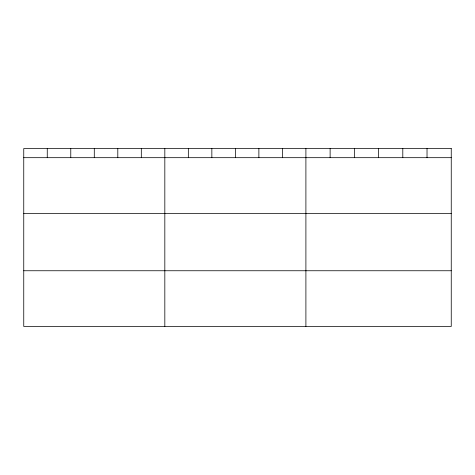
<?xml version="1.0" encoding="UTF-8"?>
<svg xmlns="http://www.w3.org/2000/svg" width="475" height="475" viewBox="0 0 475 475"><rect width="100%" height="100%" fill="white"/><g stroke="black" fill="none" stroke-linecap="round" stroke-linejoin="round"><path stroke-width="0.71" d="M23.75 157.682L451.25 157.682M23.75 213.37L451.25 213.37M23.75 270.75L451.25 270.75M427.025 148.556L427.025 157.682M402.8 148.556L402.8 157.682M378.575 148.556L378.575 157.682M354.35 148.556L354.35 157.682M330.125 148.556L330.125 157.682M305.9 148.556L305.9 326.444M282.387 148.556L282.387 157.682M258.875 148.556L258.875 157.682M235.362 148.556L235.362 157.682M211.85 148.556L211.85 157.682M188.338 148.556L188.338 157.682M164.825 148.556L164.825 326.444M141.312 148.556L141.312 157.682M117.8 148.556L117.8 157.682M94.288 148.556L94.288 157.682M70.775 148.556L70.775 157.682M47.262 148.556L47.262 157.682M451.25 148.556L23.75 148.556L23.75 326.444L451.25 326.444L451.25 148.556"/></g></svg>
